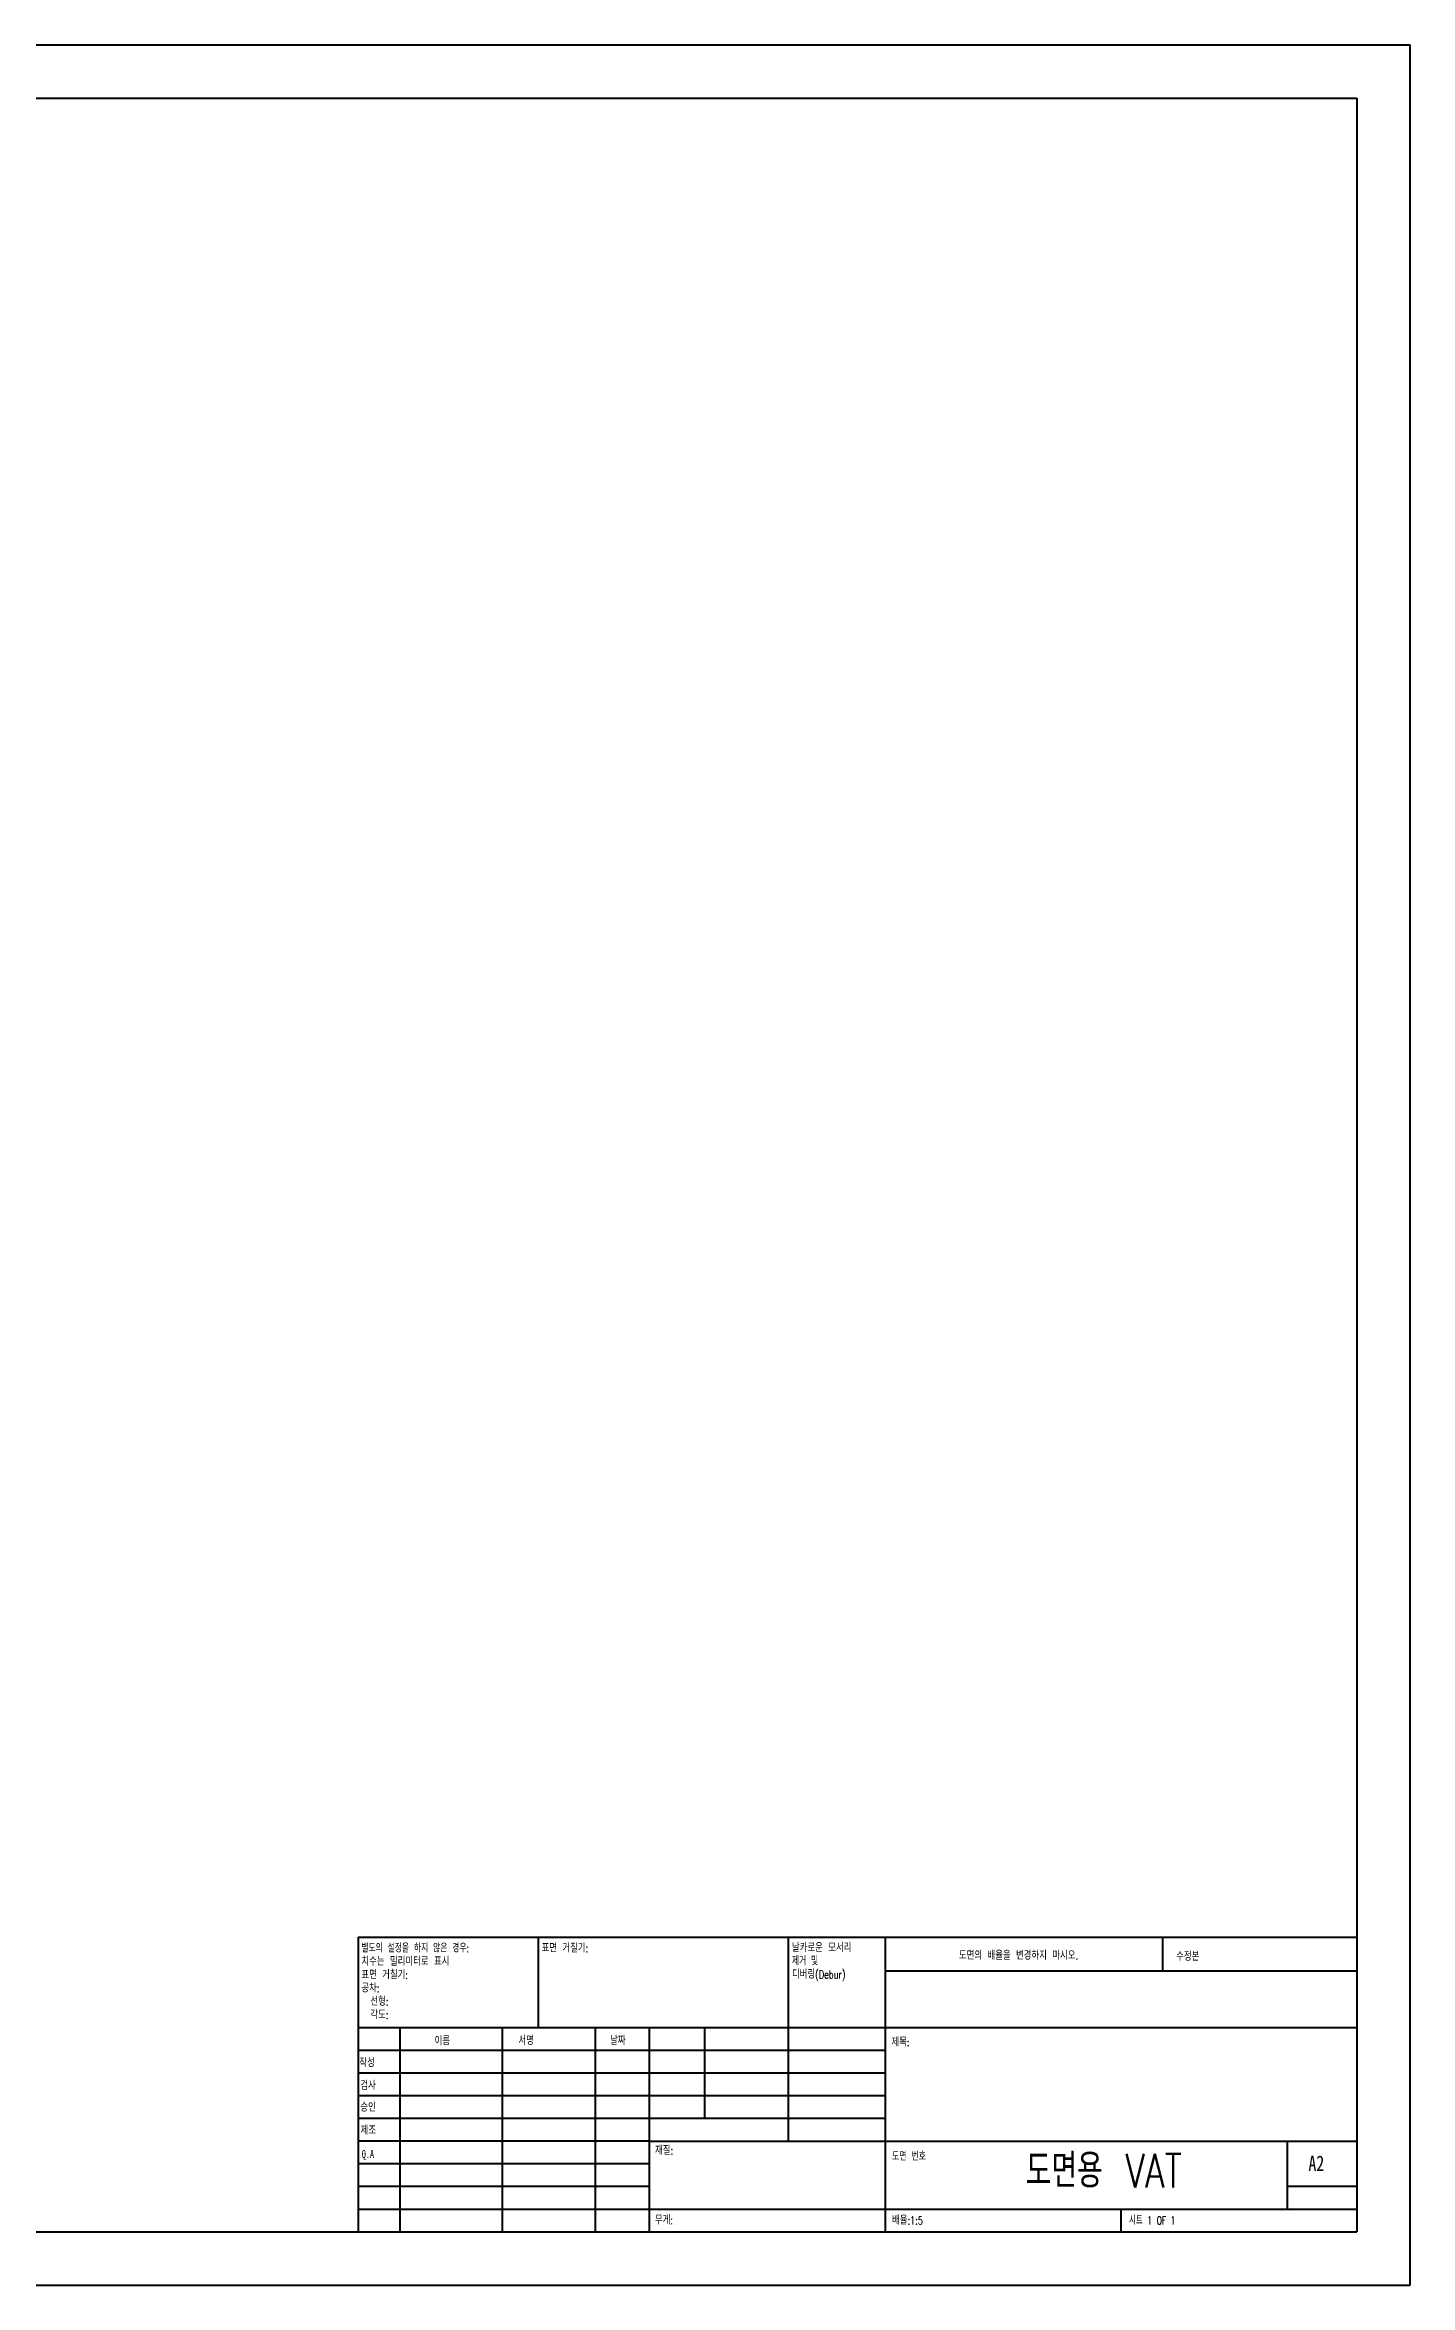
# Model space of a CAD drawing. Header units: millimetres. Extents: x 0 to 594, y 0 to 420.
# Drawn here: x 338.1 to 594.1, y 0.2 to 420.2 of the extents above; entities that cross this region are included whole.
import ezdxf

# ---------------------------------------------------------------- set-up
doc = ezdxf.new("R2010")
doc.units = ezdxf.units.MM
doc.styles.add('SLDTEXTSTYLE0', font='TXT', dxfattribs={"width": 0.75, "bigfont": 'bigfont'})
doc.styles.add('SLDTEXTSTYLE1', font='TXT', dxfattribs={"width": 0.75})
doc.styles.add('SLDTEXTSTYLE2', font='TXT', dxfattribs={"width": 0.666667, "bigfont": 'bigfont'})
doc.styles.add('SLDTEXTSTYLE3', font='TXT', dxfattribs={"width": 0.7, "bigfont": 'bigfont'})
doc.styles.add('SLDTEXTSTYLE4', font='TXT', dxfattribs={"width": 0.6875, "bigfont": 'bigfont'})
doc.styles.add('SLDTEXTSTYLE5', font='TXT', dxfattribs={"width": 0.691176, "bigfont": 'bigfont'})

# ---------------------------------------------------------------- blocks, each defined once
blk = doc.blocks.new('SW_NOTE_0')
at = {"color": 0, "linetype": 'Continuous', "lineweight": 0, "char_height": 1.5, "attachment_point": 1}
for s, insert, style in [('날카로운 모서리', (0, 1.93), 'SLDTEXTSTYLE0'), ('제거 및', (0, -0.57), 'SLDTEXTSTYLE4'), ('디버링(Debur)', (0, -3.07), 'SLDTEXTSTYLE0')]:
    blk.add_mtext(s, dxfattribs=dict(at, insert=insert, style=style))
blk = doc.blocks.new('SW_NOTE_1')
at = {"color": 0, "linetype": 'Continuous', "lineweight": 0, "char_height": 1.5, "attachment_point": 1}
for s, insert, style in [('별도의 설정을 하지 않은 경우:', (0, 1.93), 'SLDTEXTSTYLE5'), ('표면 거칠기:', (0, -3.07), 'SLDTEXTSTYLE0'), ('치수는 밀리미터로 표시', (0, -0.57), 'SLDTEXTSTYLE0'), ('공차:', (0, -5.57), 'SLDTEXTSTYLE0'), ('선형:', (1.69, -8.07), 'SLDTEXTSTYLE0'), ('각도:', (1.69, -10.57), 'SLDTEXTSTYLE0')]:
    blk.add_mtext(s, dxfattribs=dict(at, insert=insert, style=style))

msp = doc.modelspace()

# ---------------------------------------------------------------- linework, layer by layer
at = {"color": 7, "linetype": 'Continuous', "lineweight": 40}
for p, q in [((0.08, 420.21), (594.08, 420.21)), ((594.08, 0.21), (594.08, 420.21)), ((25.08, 410.21), (584.08, 410.21)), ((584.08, 410.21), (584.08, 10.21)), ((396.88, 65.46), (584.08, 65.46)), ((396.88, 65.46), (396.88, 10.21)), ((430.68, 48.46), (430.68, 65.46)), ((477.48, 65.46), (477.48, 27.21)), ((495.68, 65.46), (495.68, 10.21)), ((547.68, 59.09), (547.68, 65.46)), ((584.08, 59.09), (495.68, 59.09)), ((584.08, 48.46), (396.88, 48.46)), ((404.68, 48.46), (404.68, 10.21)), ((423.87, 48.46), (423.87, 10.21)), ((441.28, 48.46), (441.28, 10.21)), ((451.48, 10.21), (451.48, 48.46)), ((461.88, 31.46), (461.88, 48.46)), ((495.68, 44.21), (396.88, 44.21)), ((495.68, 39.96), (396.88, 39.96)), ((495.68, 35.71), (396.88, 35.71)), ((495.68, 31.46), (396.88, 31.46)), ((451.48, 27.21), (396.88, 27.21)), ((451.48, 27.21), (584.08, 27.21)), ((571.08, 14.46), (571.08, 27.21)), ((451.48, 22.96), (396.88, 22.96)), ((451.48, 18.71), (396.88, 18.71)), ((584.08, 18.71), (571.08, 18.71)), ((396.88, 14.46), (584.08, 14.46)), ((539.88, 10.21), (539.88, 14.46)), ((25.08, 10.21), (584.08, 10.21)), ((0.08, 0.21), (594.08, 0.21))]:
    msp.add_line(p, q, dxfattribs=at)

# ---------------------------------------------------------------- block references
at = {"color": 7, "linetype": 'Continuous', "lineweight": 0}
for name, p in [('SW_NOTE_1', (397.47, 62.2)), ('SW_NOTE_0', (478.19, 62.28))]:
    msp.add_blockref(name, p, dxfattribs=at)

# ---------------------------------------------------------------- texts
for s, insert, char_height, attachment_point, style in [('표면 거칠기:', (431.25, 64.13), 1.5, 1, 'SLDTEXTSTYLE0'), ('도면의 배율을 변경하지 마시오.', (509.49, 62.75), 1.5, 1, 'SLDTEXTSTYLE0'), ('수정본', (550.21, 62.55), 1.5, 1, 'SLDTEXTSTYLE0'), ('이름', (411.2, 46.72), 1.5, 1, 'SLDTEXTSTYLE0'), ('서명', (426.91, 46.78), 1.5, 1, 'SLDTEXTSTYLE0'), ('날짜', (444.09, 46.79), 1.5, 1, 'SLDTEXTSTYLE0'), ('제목:', (496.84, 46.49), 1.5, 1, 'SLDTEXTSTYLE0'), ('작성', (397.09, 42.64), 1.5, 1, 'SLDTEXTSTYLE0'), ('검사', (397.29, 38.37), 1.5, 1, 'SLDTEXTSTYLE0'), ('승인', (397.28, 34.28), 1.5, 1, 'SLDTEXTSTYLE0'), ('제조', (397.33, 29.95), 1.5, 1, 'SLDTEXTSTYLE0'), ('Q.A', (397.55, 25.56), 1.5, 1, 'SLDTEXTSTYLE1'), ('재질:', (452.52, 26.2), 1.5, 1, 'SLDTEXTSTYLE0'), ('도면 번호', (496.95, 25.08), 1.5, 1, 'SLDTEXTSTYLE3'), ('도면용 VAT', (536.65, 24.85), 6.35, 2, 'SLDTEXTSTYLE0'), ('A2', (575, 24.52), 2.91, 1, 'SLDTEXTSTYLE1'), ('무게:', (452.5, 13.16), 1.499, 1, 'SLDTEXTSTYLE0'), ('배율:1:5', (496.95, 13.11), 1.5, 1, 'SLDTEXTSTYLE0'), ('시트 1 OF 1', (541.36, 13.11), 1.5, 1, 'SLDTEXTSTYLE2')]:
    msp.add_mtext(s, dxfattribs=dict(at, insert=insert, char_height=char_height, attachment_point=attachment_point, style=style))

doc.saveas('drawing.dxf')
